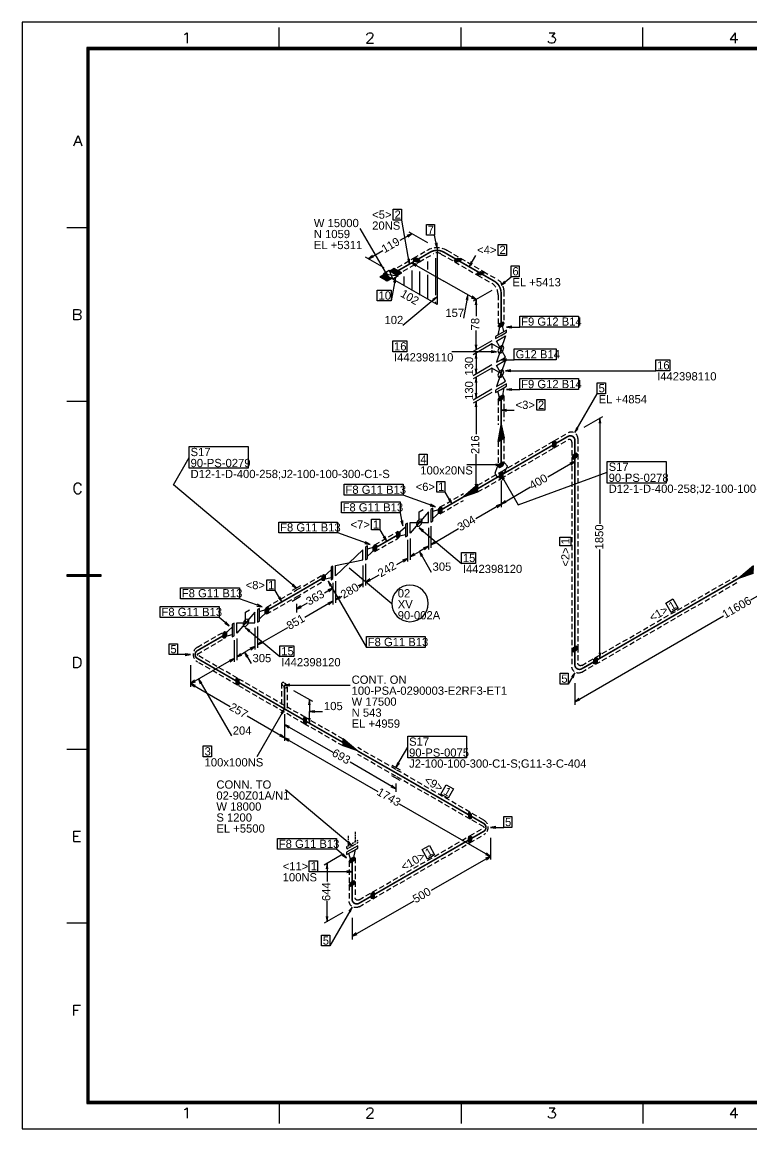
# Model space of a CAD drawing. Extents: x 0 to 594, y 0 to 420.
# Drawn here: x 0 to 276.8, y 0 to 420 of the extents above; entities that cross this region are included whole.
import ezdxf

# ---------------------------------------------------------------- set-up
doc = ezdxf.new("R2010")
doc.units = 0
doc.linetypes.add('GT100', pattern=[1, 0.666667, -0.333333])
doc.linetypes.add('GT110', pattern=[3, 2, -1])
doc.styles.add('HTX1', font='O8116901', dxfattribs={"width": 1.02})

msp = doc.modelspace()

# ---------------------------------------------------------------- linework, layer by layer
at = {"layer": 'GT_1', "flags": 128}
for points in [[(0, 0), (594, 0), (594, 420), (0, 420), (0, 0)], [(61.6, 415.3), (62, 415.5), (62.6, 416), (62.6, 412)], [(97.5, 410), (97.5, 418)], [(130.8, 415.1), (130.8, 415.3), (131, 415.6), (131.2, 415.8), (131.6, 416), (132.4, 416), (132.7, 415.8), (132.9, 415.6), (133.1, 415.3), (133.1, 414.9), (132.9, 414.5), (132.5, 413.9), (130.6, 412), (133.3, 412)], [(166.5, 410), (166.5, 418)], [(200, 416), (202.1, 416), (201, 414.5), (201.5, 414.5), (201.9, 414.3), (202.1, 414.1), (202.3, 413.5), (202.3, 413.2), (202.1, 412.6), (201.7, 412.2), (201.2, 412), (200.6, 412), (200, 412.2), (199.8, 412.4), (199.6, 412.8)], [(235.5, 410), (235.5, 418)], [(270.5, 416), (268.6, 413.4), (271.5, 413.4)], [(270.5, 416), (270.5, 412)], [(583.6, 409.6), (584.4, 410.4), (24.6, 410.4), (25.4, 409.6), (583.6, 409.6)], [(25.4, 409.6), (24.6, 410.4), (24.6, 9.6), (25.4, 10.4), (25.4, 409.6)], [(584.2, 410.2), (24.8, 410.2), (25, 410), (584, 410), (583.8, 409.8), (25.2, 409.8)], [(24.8, 410.2), (24.8, 9.8), (25, 10), (25, 410), (25.2, 409.8), (25.2, 10.2)], [(25, 10), (584, 10), (584, 85), (404, 85), (404, 410), (25, 410), (25, 10)], [(19.6, 373), (21.2, 377), (22.7, 373)], [(20.2, 374.4), (22.1, 374.4)], [(140.8, 349), (143.9, 349), (143.9, 344.9), (140.8, 344.9), (140.8, 349)], [(147, 328.2), (144, 344.9)], [(25, 342), (17, 342)], [(138.8, 323.5), (128.3, 341.7)], [(153.9, 336.2), (146.8, 340.3)], [(153.4, 343.2), (156.5, 343.2), (156.5, 339.1), (153.4, 339.1), (153.4, 343.2)], [(147.9, 339.7), (143.3, 337.1)], [(146.4, 338.4), (147.9, 339.7), (146, 339)], [(157.4, 334.2), (156.5, 339.1)], [(156.7, 336.1), (157.4, 334.2), (157.4, 336.2)], [(131.4, 330.2), (136.8, 333.3)], [(153.9, 332.2), (146.8, 328.1)], [(157.4, 334.2), (157.4, 312.8)], [(180.6, 335.6), (183.7, 335.6), (183.7, 331.5), (180.6, 331.5), (180.6, 335.6)], [(137.4, 326.7), (130.3, 330.8)], [(132.9, 331.5), (131.4, 330.2), (133.3, 330.9)], [(146.3, 330.1), (147, 328.2), (147, 330.2)], [(149.8, 328), (147.9, 328.7), (149.4, 327.4)], [(147.9, 328.7), (160, 321.7)], [(149.6, 329), (150.7, 329.1), (150.9, 329.7), (149.6, 330.4), (148.5, 330.3), (148.3, 329.7), (149.6, 329)], [(148.33, 329.8), (150.71, 329.8)], [(148.4, 330), (150.34, 330)], [(148.47, 330.2), (149.97, 330.2)], [(148.49, 329.6), (150.87, 329.6)], [(148.86, 329.4), (150.8, 329.4)], [(149.23, 329.2), (150.73, 329.2)], [(153.8, 329.1), (153.8, 326.1)], [(156.8, 330.4), (156.8, 316.4)], [(165.2, 330.4), (166.3, 330.3), (166.5, 329.7), (165.2, 329), (164.1, 329.1), (163.9, 329.7), (165.2, 330.4)], [(163.93, 329.6), (166.31, 329.6)], [(164, 329.4), (165.94, 329.4)], [(164.07, 329.2), (165.57, 329.2)], [(164.09, 329.8), (166.47, 329.8)], [(164.46, 330), (166.4, 330)], [(164.83, 330.2), (166.33, 330.2)], [(169.6, 327.2), (172.1, 331.5)], [(170.3, 329.1), (169.6, 327.2), (170.9, 328.7)], [(138.8, 323.5), (140.2, 322.7), (138.5, 321.7), (135.7, 323.3), (137.4, 324.3), (138.8, 323.5)], [(140.2, 322.7), (138.2, 321.8), (139.6, 323), (137.6, 322.2), (138.9, 323.4), (136.9, 322.6), (138.2, 323.8), (136.2, 323), (137.6, 324.2), (135.8, 323.2), (137.9, 324), (136.5, 322.8), (138.6, 323.6), (137.2, 322.4), (139.3, 323.2), (137.9, 322), (140, 322.8), (138.5, 321.7)], [(142.6, 323.7), (140.6, 322.5), (137.1, 324.5), (142.6, 323.7), (139.2, 325.7), (140.6, 322.5)], [(139.2, 325.7), (137.1, 324.5)], [(137.5, 325), (138.8, 323.5), (138.1, 325.4)], [(157.4, 312.8), (138.8, 323.5)], [(140.9, 324.7), (142.3, 323.9), (144, 324.9), (141.2, 326.5), (139.5, 325.5), (140.9, 324.7)], [(142.3, 323.9), (143.8, 325), (141.7, 324.2), (143.1, 325.4), (141, 324.6), (142.4, 325.8), (140.3, 325), (141.7, 326.2), (139.7, 325.4), (141.4, 326.4), (140, 325.2), (142.1, 326), (140.7, 324.8), (142.8, 325.6), (141.4, 324.4), (143.5, 325.2), (142.1, 324), (144, 324.9)], [(144.8, 323.5), (144.8, 320)], [(147.8, 325.7), (147.8, 318.2)], [(150.8, 325.4), (150.8, 316.4)], [(153.8, 324.1), (153.8, 314.9)], [(173.9, 325.4), (175, 325.3), (175.2, 324.7), (173.9, 324), (172.8, 324.1), (172.6, 324.7), (173.9, 325.4)], [(172.63, 324.6), (175.01, 324.6)], [(172.7, 324.4), (174.64, 324.4)], [(172.77, 324.2), (174.27, 324.2)], [(172.79, 324.8), (175.17, 324.8)], [(173.16, 325), (175.1, 325)], [(173.53, 325.2), (175.03, 325.2)], [(185.5, 327.5), (188.6, 327.5), (188.6, 323.4), (185.5, 323.4), (185.5, 327.5)], [(141.6, 323.1), (140, 314.2)], [(141.6, 321.1), (141.6, 323.1), (140.9, 321.2)], [(172.2, 314.7), (160, 321.7)], [(181.7, 320.2), (185.5, 323.4)], [(183, 321.7), (181.7, 320.2), (183.4, 321.2)], [(134.7, 318.3), (140, 318.3), (140, 314.2), (134.7, 314.2), (134.7, 318.3)], [(157.4, 315.8), (144.4, 304.9)], [(156.1, 314.3), (157.4, 315.8), (155.7, 314.8)], [(169.1, 316.5), (167.5, 307.6)], [(169.1, 314.5), (169.1, 316.5), (168.4, 314.6)], [(170.3, 315.4), (172.2, 314.7), (170.7, 316)], [(178.2, 318.2), (171.1, 314.1)], [(178.2, 318.2), (171.1, 314.1)], [(19.6, 307), (19.6, 311), (21.4, 311), (21.9, 310.8), (22.1, 310.6), (22.3, 310.3), (22.3, 309.9), (22.1, 309.5), (21.9, 309.3), (21.4, 309.1), (19.6, 309.1)], [(156.8, 313.9), (156.8, 313.1)], [(172.5, 312.7), (172.2, 314.7), (171.9, 312.7)], [(172.2, 314.7), (172.2, 308.4)], [(21.4, 309.1), (21.9, 308.9), (22.1, 308.7), (22.3, 308.4), (22.3, 307.8), (22.1, 307.4), (21.9, 307.2), (21.4, 307), (19.6, 307)], [(188.8, 308.4), (211.1, 308.4), (211.1, 304.3), (188.8, 304.3), (188.8, 308.4)], [(172.2, 295.6), (172.2, 303)], [(181.7, 301.1), (183.8, 302.3), (183.8, 303.1), (179.6, 300.7), (179.6, 299.9), (181.7, 301.1)], [(182.8, 302.6), (182.1, 305.4), (181.2, 304.9), (180.5, 301.2)], [(182.3, 306.3), (182.8, 305.8), (182.3, 304.8), (181.1, 304.1), (180.6, 304.6), (181.1, 305.6), (182.3, 306.3)], [(180.6, 304.6), (181.96, 304.6)], [(180.7, 304.8), (182.3, 304.8)], [(180.8, 305), (182.4, 305)], [(180.8, 304.4), (181.61, 304.4)], [(180.9, 305.2), (182.5, 305.2)], [(181, 305.4), (182.6, 305.4)], [(181.1, 305.6), (182.7, 305.6)], [(181.44, 305.8), (182.8, 305.8)], [(181.79, 306), (182.6, 306)], [(185.8, 304.6), (183.8, 304.3), (185.8, 304)], [(183.8, 304.3), (188.8, 304.3)], [(140.6, 299), (145.9, 299), (145.9, 294.9), (140.6, 294.9), (140.6, 299)], [(178.2, 299.1), (171.1, 295)], [(181.7, 291.9), (183.4, 292.9), (180, 298.9), (183.4, 300.9), (180, 290.9), (181.7, 291.9)], [(180, 294.9), (163, 294.9)], [(178.2, 297.9), (171.1, 293.8)], [(171.9, 297.6), (172.2, 295.6), (172.5, 297.6)], [(172.5, 292.4), (172.2, 294.4), (171.9, 292.4)], [(172.2, 294.4), (172.2, 287.2)], [(178, 294.6), (180, 294.9), (178, 295.2)], [(181.7, 295.9), (178.2, 297.9), (178.2, 296.2)], [(182.7, 296.5), (182.4, 297.1), (181.7, 297.1), (180.8, 296.2), (180.5, 295.2), (180.8, 294.4), (181.7, 294.5), (182.4, 295.3), (182.7, 296.5)], [(186.7, 296), (202.6, 296), (202.6, 291.9), (186.7, 291.9), (186.7, 296)], [(178.2, 289.9), (171.1, 285.8)], [(181.7, 282.7), (183.4, 283.7), (180, 289.7), (183.4, 291.7), (180, 281.7), (181.7, 282.7)], [(183.7, 292.2), (181.7, 291.9), (183.7, 291.6)], [(181.7, 291.9), (186.7, 291.9)], [(240.4, 291.8), (245.7, 291.8), (245.7, 287.7), (240.4, 287.7), (240.4, 291.8)], [(178.2, 288.7), (171.1, 284.6)], [(171.9, 288.4), (172.2, 286.4), (172.5, 288.4)], [(172.2, 286.4), (172.2, 287.2)], [(181.7, 286.7), (178.2, 288.7), (178.2, 287)], [(182.7, 287.3), (182.4, 287.9), (181.7, 287.9), (180.8, 287), (180.5, 286), (180.8, 285.2), (181.7, 285.3), (182.4, 286.1), (182.7, 287.3)], [(185.4, 288), (183.4, 287.7), (185.4, 287.4)], [(183.4, 287.7), (240.4, 287.7)], [(172.5, 283.2), (172.2, 285.2), (171.9, 283.2)], [(172.2, 285.2), (172.2, 278)], [(181.7, 280.6), (183.8, 281.8), (183.8, 282.7), (179.6, 280.3), (179.6, 279.4), (181.7, 280.6)], [(188.8, 284.7), (211.1, 284.7), (211.1, 280.6), (188.8, 280.6), (188.8, 284.7)], [(218.2, 283.1), (221.3, 283.1), (221.3, 279), (218.2, 279), (218.2, 283.1)], [(178.2, 280.7), (171.1, 276.6)], [(178.2, 279.5), (171.1, 275.4)], [(171.9, 279.2), (172.2, 277.2), (172.5, 279.2)], [(172.2, 277.2), (172.2, 278)], [(182.8, 281.3), (182.1, 277.6), (181.2, 277.1), (180.5, 279.9)], [(182.3, 278.5), (182.8, 278), (182.3, 277), (181.1, 276.3), (180.6, 276.8), (181.1, 277.8), (182.3, 278.5)], [(180.8, 277.2), (182.4, 277.2)], [(180.9, 277.4), (182.5, 277.4)], [(181, 277.6), (182.6, 277.6)], [(181.1, 277.8), (182.7, 277.8)], [(181.44, 278), (182.8, 278)], [(181.79, 278.2), (182.6, 278.2)], [(185.8, 280.9), (183.8, 280.6), (185.8, 280.3)], [(183.8, 280.6), (188.8, 280.6)], [(209.7, 264.3), (218.2, 279)], [(25, 276), (17, 276)], [(172.5, 274), (172.2, 276), (171.9, 274)], [(172.2, 276), (172.2, 263.6)], [(180.6, 276.8), (181.96, 276.8)], [(180.7, 277), (182.3, 277)], [(180.8, 276.6), (181.61, 276.6)], [(183.7, 273), (181.7, 272.7), (183.7, 272.4)], [(195.2, 276.8), (198.3, 276.8), (198.3, 272.7), (195.2, 272.7), (195.2, 276.8)], [(181.7, 272.7), (186.7, 272.7)], [(213.2, 266.3), (220.3, 270.4)], [(219.5, 267.8), (219.2, 269.8), (218.9, 267.8)], [(219.2, 269.8), (219.2, 229.6)], [(181.7, 261.5), (183, 262.3), (181.7, 267.9), (180.5, 260.8), (182.9, 262.2), (181.7, 267.3), (180.6, 260.9), (182.7, 262.1), (181.7, 266.6), (180.8, 261), (182.5, 262), (181.7, 266), (181, 261.1), (182.4, 261.9), (181.7, 265.4), (181.1, 261.2), (182.2, 261.8), (181.7, 264.8), (181.3, 261.3), (182, 261.7), (181.7, 264.2), (181.5, 261.4), (181.9, 261.6), (181.7, 263.6), (181.6, 261.5), (181.7, 261.5), (181.7, 267.9)], [(210.4, 266.2), (209.7, 264.3), (211, 265.8)], [(201.3, 260.2), (201.9, 261), (202.5, 260.9), (202.5, 259.4), (201.9, 258.6), (201.3, 258.7), (201.3, 260.2)], [(201.6, 260.6), (202.5, 260.6)], [(201.75, 260.8), (202.5, 260.8)], [(63.4, 258.9), (85.7, 258.9), (85.7, 250.7), (63.4, 250.7), (63.4, 258.9)], [(201.3, 260.2), (202.5, 260.2)], [(201.3, 260), (202.5, 260)], [(201.3, 259.8), (202.5, 259.8)], [(201.3, 259.6), (202.5, 259.6)], [(201.3, 259.4), (202.5, 259.4)], [(201.3, 259.2), (202.35, 259.2)], [(201.3, 259), (202.2, 259)], [(201.3, 258.8), (202.05, 258.8)], [(201.45, 260.4), (202.5, 260.4)], [(209.1, 255.7), (208.6, 254.7), (209.1, 254.2), (210.3, 254.9), (210.8, 255.9), (210.3, 256.4), (209.1, 255.7)], [(209.7, 260.3), (209.7, 252.1)], [(104.1, 205.2), (57.4, 244.4), (63.4, 254.8)], [(150.6, 256.1), (153.7, 256.1), (153.7, 252), (150.6, 252), (150.6, 256.1)], [(181.7, 252), (168.7, 252)], [(172.2, 242.6), (172.2, 256.1)], [(181.7, 248.1), (183, 248.9), (184.1, 251.5), (183, 252.8), (180.2, 251.2), (179.3, 248.7), (180.2, 247.3), (181.7, 248.1)], [(179.7, 251.7), (181.7, 252), (179.7, 252.3)], [(182.3, 253.1), (182.8, 252.6), (182.3, 251.6), (181.1, 250.9), (180.6, 251.4), (181.1, 252.4), (182.3, 253.1)], [(180.9, 252), (182.5, 252)], [(181, 252.2), (182.6, 252.2)], [(181.1, 252.4), (182.7, 252.4)], [(181.44, 252.6), (182.8, 252.6)], [(181.79, 252.8), (182.6, 252.8)], [(209.7, 253.3), (199.4, 247.3)], [(208.2, 252), (209.7, 253.3), (207.8, 252.6)], [(208.65, 254.8), (210.13, 254.8)], [(208.7, 254.6), (209.79, 254.6)], [(208.75, 255), (210.35, 255)], [(208.85, 255.2), (210.45, 255.2)], [(208.9, 254.4), (209.44, 254.4)], [(208.95, 255.4), (210.55, 255.4)], [(209.05, 255.6), (210.65, 255.6)], [(209.27, 255.8), (210.75, 255.8)], [(209.61, 256), (210.7, 256)], [(209.96, 256.2), (210.5, 256.2)], [(222, 253.3), (244.3, 253.3), (244.3, 245.1), (222, 245.1), (222, 253.3)], [(180.6, 251.4), (181.96, 251.4)], [(180.7, 251.6), (182.3, 251.6)], [(180.8, 251.8), (182.4, 251.8)], [(180.8, 251.2), (181.61, 251.2)], [(181.1, 248.5), (181.7, 249.3), (182.3, 249.2), (182.3, 247.7), (181.7, 246.9), (181.1, 247), (181.1, 248.5)], [(181.1, 248.4), (182.3, 248.4)], [(181.1, 248.2), (182.3, 248.2)], [(181.1, 248), (182.3, 248)], [(181.1, 247.8), (182.3, 247.8)], [(181.18, 248.6), (182.3, 248.6)], [(181.32, 248.8), (182.3, 248.8)], [(181.47, 249), (182.3, 249)], [(181.62, 249.2), (182.3, 249.2)], [(181.7, 248.1), (188.2, 236.8), (222, 249.2)], [(183, 246.6), (181.7, 248.1), (182.4, 246.2)], [(22.5, 244.1), (22.3, 244.5), (21.9, 244.8), (21.5, 245), (20.8, 245), (20.4, 244.8), (20, 244.5), (19.8, 244.1), (19.6, 243.5), (19.6, 242.5), (19.8, 242), (20, 241.6), (20.4, 241.2), (20.8, 241), (21.5, 241), (21.9, 241.2), (22.3, 241.6), (22.5, 242)], [(122.2, 244.6), (144.5, 244.6), (144.5, 240.5), (122.2, 240.5), (122.2, 244.6)], [(157.3, 245.7), (160.4, 245.7), (160.4, 241.6), (157.3, 241.6), (157.3, 245.7)], [(172.9, 243), (172.9, 244.5), (167.4, 239.8), (172.9, 241.7), (172.9, 244.3), (167.9, 240.1), (172.9, 241.8), (172.9, 244.2), (168.5, 240.4), (172.9, 241.9), (172.9, 244), (169, 240.8), (172.9, 242.1), (172.9, 243.8), (169.5, 241), (172.9, 242.3), (172.9, 243.6), (170.1, 241.4), (172.9, 242.5), (172.9, 243.4), (170.5, 241.6), (172.9, 242.7), (172.9, 243.2), (171.1, 242), (172.9, 242.9), (172.9, 243), (167.4, 239.8)], [(178.2, 246.1), (171.1, 242)], [(171.9, 244.6), (172.2, 242.6), (172.5, 244.6)], [(181.1, 247.6), (182.22, 247.6)], [(181.1, 247.4), (182.07, 247.4)], [(181.1, 247.2), (181.93, 247.2)], [(181.1, 247), (181.78, 247)], [(181.7, 246.1), (181.7, 235.9)], [(181.7, 244.1), (181.7, 235.9)], [(156.8, 236.1), (144.6, 240.5)], [(163, 237.3), (160.5, 241.6)], [(181.7, 237.1), (192.9, 243.6)], [(121.1, 237.9), (143.4, 237.9), (143.4, 233.8), (121.1, 233.8), (121.1, 237.9)], [(154.8, 236.4), (156.8, 236.1), (155.1, 237.1)], [(155.8, 233.1), (155.8, 235.5), (155.1, 235.1), (155.1, 230.3), (155.8, 230.7), (155.8, 233.1)], [(158, 235.1), (158.6, 235.9), (159.2, 235.8), (159.2, 234.3), (158.6, 233.5), (158, 233.6), (158, 235.1)], [(158.22, 235.4), (159.2, 235.4)], [(158.38, 235.6), (159.2, 235.6)], [(158.53, 235.8), (159.2, 235.8)], [(161.7, 238.8), (163, 237.3), (162.3, 239.2)], [(181.7, 237.1), (172.1, 231.5)], [(180.2, 235.8), (181.7, 237.1), (179.8, 236.4)], [(183.2, 238.4), (181.7, 237.1), (183.6, 237.8)], [(132.6, 231.4), (135.7, 231.4), (135.7, 227.3), (132.6, 227.3), (132.6, 231.4)], [(144.4, 228.9), (143.5, 233.8)], [(154.1, 232.1), (154.1, 234.1), (147.2, 226.1), (147.2, 230.1), (154.1, 230.1), (154.1, 232.1)], [(150.6, 231.3), (149.9, 230.5), (149.6, 229.5), (149.9, 228.7), (150.6, 228.7), (151.5, 229.6), (151.8, 230.8), (151.5, 231.4), (150.6, 231.3)], [(150.6, 230.1), (150.6, 234.1), (152.1, 235)], [(155.8, 234.4), (158.6, 235.2), (158.6, 234.2), (155.8, 231.6)], [(158, 235), (159.2, 235)], [(158, 234.8), (159.2, 234.8)], [(158, 234.6), (159.2, 234.6)], [(158, 234.4), (159.2, 234.4)], [(158, 234.2), (159.12, 234.2)], [(158, 234), (158.97, 234)], [(158, 233.8), (158.82, 233.8)], [(158, 233.6), (158.68, 233.6)], [(158.07, 235.2), (159.2, 235.2)], [(331.8, 232.6), (276.3, 200.6)], [(97.4, 230.3), (119.7, 230.3), (119.7, 226.2), (97.4, 226.2), (97.4, 230.3)], [(138.3, 223), (135.8, 227.3)], [(145.5, 228.4), (142.7, 225.9), (142.7, 224.9), (145.5, 225.6)], [(143.7, 230.8), (144.4, 228.9), (144.4, 230.9)], [(146.2, 227.5), (146.2, 229.9), (145.5, 229.5), (145.5, 224.7), (146.2, 225.1), (146.2, 227.5)], [(152.3, 227.1), (150.6, 228.1), (151.9, 226.6)], [(150.6, 228.1), (166.7, 214.6)], [(154.1, 228.1), (154.1, 219.9)], [(155.1, 228.7), (155.1, 220.5)], [(155.1, 221.7), (165.6, 227.8)], [(132, 221.8), (119.8, 226.2)], [(130, 222.1), (132, 221.8), (130.3, 222.8)], [(137, 224.5), (138.3, 223), (137.6, 224.9)], [(142.1, 225.9), (142.7, 226.7), (143.3, 226.6), (143.3, 225.1), (142.7, 224.3), (142.1, 224.4), (142.1, 225.9)], [(142.1, 225.8), (143.3, 225.8)], [(142.1, 225.6), (143.3, 225.6)], [(142.1, 225.4), (143.3, 225.4)], [(142.1, 225.2), (143.3, 225.2)], [(142.1, 225), (143.22, 225)], [(142.1, 224.8), (143.07, 224.8)], [(142.1, 224.6), (142.93, 224.6)], [(142.1, 224.4), (142.78, 224.4)], [(142.18, 226), (143.3, 226)], [(142.32, 226.2), (143.3, 226.2)], [(142.47, 226.4), (143.3, 226.4)], [(142.62, 226.6), (143.3, 226.6)], [(146.2, 223.5), (146.2, 215.3)], [(147.2, 224.1), (147.2, 215.9)], [(156.6, 223), (155.1, 221.7), (157, 222.4)], [(204, 221.3), (204, 224.5), (208.1, 224.5), (208.1, 221.3), (204, 221.3)], [(129.3, 217.8), (129.3, 219.8), (118.9, 209.9), (118.9, 213.8), (129.3, 215.9), (129.3, 217.8)], [(131, 218.8), (131, 221.2), (130.3, 220.8), (130.3, 216), (131, 216.4), (131, 218.8)], [(131, 220.1), (133.8, 220.9), (133.8, 219.9), (131, 217.3)], [(133.2, 220.8), (133.8, 221.6), (134.4, 221.5), (134.4, 220), (133.8, 219.2), (133.2, 219.3), (133.2, 220.8)], [(133.2, 220.8), (134.4, 220.8)], [(133.2, 220.6), (134.4, 220.6)], [(133.2, 220.4), (134.4, 220.4)], [(133.2, 220.2), (134.4, 220.2)], [(133.2, 220), (134.4, 220)], [(133.2, 219.8), (134.25, 219.8)], [(133.2, 219.6), (134.1, 219.6)], [(133.2, 219.4), (133.95, 219.4)], [(133.35, 221), (134.4, 221)], [(133.5, 221.2), (134.4, 221.2)], [(133.65, 221.4), (134.4, 221.4)], [(147.2, 217.1), (150.7, 219.1)], [(148.7, 218.4), (147.2, 217.1), (149.1, 217.8)], [(154.1, 221.1), (150.7, 219.1)], [(152, 217.6), (150.7, 219.1), (151.4, 217.2)], [(150.7, 219.1), (155.2, 211.3)], [(152.6, 219.8), (154.1, 221.1), (152.2, 220.4)], [(166.7, 218.7), (172, 218.7), (172, 214.6), (166.7, 214.6), (166.7, 218.7)], [(219.2, 178.6), (219.2, 219.9)], [(130.3, 214.4), (130.3, 206.2)], [(146.2, 216.5), (142, 214.1)], [(144.7, 215.2), (146.2, 216.5), (144.3, 215.8)], [(30, 209.8), (30, 210.2), (17, 210.2), (17, 209.8), (30, 209.8)], [(30, 210), (17, 210)], [(25, 210), (17, 210)], [(113.8, 209.6), (114.4, 210.4), (115, 210.3), (115, 208.8), (114.4, 208), (113.8, 208.1), (113.8, 209.6)], [(114.1, 210), (115, 210)], [(114.25, 210.2), (115, 210.2)], [(117.2, 212.1), (114.4, 209.6), (114.4, 208.6), (117.2, 209.3)], [(117.9, 211.2), (117.9, 213.6), (117.2, 213.2), (117.2, 208.4), (117.9, 208.8), (117.9, 211.2)], [(124.1, 212.9), (140.2, 199.4)], [(129.3, 213.8), (129.3, 205.6)], [(130.3, 207.4), (135.5, 210.3)], [(277.4, 213.7), (271.9, 209), (277.4, 210.9)], [(277.4, 212.2), (271.9, 209)], [(277.4, 213.5), (272.4, 209.3), (277.4, 211)], [(277.4, 213.4), (273, 209.6), (277.4, 211.1)], [(277.4, 213.2), (273.5, 210), (277.4, 211.3)], [(277.4, 213), (274, 210.2), (277.4, 211.5)], [(277.4, 212.8), (274.6, 210.6), (277.4, 211.7)], [(277.4, 212.6), (275, 210.8), (277.4, 211.9)], [(277.4, 212.4), (275.6, 211.2), (277.4, 212.1)], [(92.8, 208.4), (95.9, 208.4), (95.9, 204.3), (92.8, 204.3), (92.8, 208.4)], [(102.4, 206.2), (104.1, 205.2), (102.8, 206.7)], [(105.6, 206.1), (102.5, 204.3)], [(113.8, 209.6), (115, 209.6)], [(113.8, 209.4), (115, 209.4)], [(113.8, 209.2), (115, 209.2)], [(113.8, 209), (115, 209)], [(113.8, 208.8), (115, 208.8)], [(113.8, 208.6), (114.85, 208.6)], [(113.8, 208.4), (114.7, 208.4)], [(113.8, 208.2), (114.55, 208.2)], [(113.95, 209.8), (115, 209.8)], [(117.4, 206.3), (116.1, 207.8), (116.8, 205.9)], [(116.1, 207.8), (130.6, 182.7)], [(117.9, 207.2), (117.9, 204)], [(117.9, 207.2), (117.9, 199)], [(118.9, 207.8), (118.9, 199.6)], [(127.8, 205.5), (129.3, 206.8), (127.4, 206.1)], [(129.3, 206.8), (127.8, 205.9)], [(131.9, 208.7), (130.3, 207.4), (132.2, 208.1)], [(60.1, 205.3), (82.4, 205.3), (82.4, 201.2), (60.1, 201.2), (60.1, 205.3)], [(98.5, 200), (96, 204.3)], [(97.2, 201.5), (98.5, 200), (97.8, 201.9)], [(102.5, 200.3), (105.6, 202.1)], [(117.9, 205.2), (114.7, 203.3)], [(116.4, 203.9), (117.9, 205.2), (116, 204.5)], [(118.9, 200.8), (121.3, 202.2)], [(120.4, 202.1), (118.9, 200.8), (120.8, 201.5)], [(52.4, 198.2), (74.7, 198.2), (74.7, 194.1), (52.4, 194.1), (52.4, 198.2)], [(91, 198.1), (82.5, 201.2)], [(89, 198.4), (91, 198.1), (89.3, 199.1)], [(90, 195.1), (90, 197.5), (89.3, 197.1), (89.3, 192.3), (90, 192.7), (90, 195.1)], [(92.2, 197.1), (92.8, 197.9), (93.4, 197.8), (93.4, 196.3), (92.8, 195.5), (92.2, 195.6), (92.2, 197.1)], [(92.42, 197.4), (93.4, 197.4)], [(92.58, 197.6), (93.4, 197.6)], [(92.72, 197.8), (93.4, 197.8)], [(104.1, 197.2), (108.2, 199.6)], [(104.1, 199.2), (104.1, 196)], [(105.6, 198.5), (104.1, 197.2), (106, 197.9)], [(117.9, 200.2), (107.3, 194.1)], [(116.4, 198.9), (117.9, 200.2), (116, 199.5)], [(244.2, 199.5), (246.9, 201.1), (248.9, 197.6), (246.2, 196), (244.2, 199.5)], [(78.6, 190.9), (74.8, 194.1)], [(88.3, 194.1), (88.3, 196.1), (81.4, 188.1), (81.4, 192.1), (88.3, 192.1), (88.3, 194.1)], [(84.8, 193.3), (84.1, 192.5), (83.8, 191.5), (84.1, 190.7), (84.8, 190.7), (85.7, 191.6), (86, 192.8), (85.7, 193.4), (84.8, 193.3)], [(84.8, 192.1), (84.8, 196.1), (86.3, 197)], [(90, 196.4), (92.8, 197.2), (92.8, 196.2), (90, 193.6)], [(92.2, 197), (93.4, 197)], [(92.2, 196.8), (93.4, 196.8)], [(92.2, 196.6), (93.4, 196.6)], [(92.2, 196.4), (93.4, 196.4)], [(92.2, 196.2), (93.33, 196.2)], [(92.2, 196), (93.17, 196)], [(92.2, 195.8), (93.03, 195.8)], [(92.2, 195.6), (92.88, 195.6)], [(92.28, 197.2), (93.4, 197.2)], [(209.7, 162.1), (266.1, 194.7)], [(76.9, 191.9), (78.6, 190.9), (77.3, 192.4)], [(79.7, 190.4), (76.9, 187.9), (76.9, 186.9), (79.7, 187.6)], [(80.4, 189.5), (80.4, 191.9), (79.7, 191.5), (79.7, 186.7), (80.4, 187.1), (80.4, 189.5)], [(86.5, 189.1), (84.8, 190.1), (86.1, 188.6)], [(84.8, 190.1), (97.8, 179.2)], [(88.3, 190.1), (88.3, 181.9)], [(89.3, 190.7), (89.3, 182.5)], [(89.3, 183.7), (100.8, 190.3)], [(76.3, 187.9), (76.9, 188.7), (77.5, 188.6), (77.5, 187.1), (76.9, 186.3), (76.3, 186.4), (76.3, 187.9)], [(76.3, 187.8), (77.5, 187.8)], [(76.3, 187.6), (77.5, 187.6)], [(76.3, 187.4), (77.5, 187.4)], [(76.3, 187.2), (77.5, 187.2)], [(76.3, 187), (77.42, 187)], [(76.3, 186.8), (77.28, 186.8)], [(76.3, 186.6), (77.12, 186.6)], [(76.3, 186.4), (76.97, 186.4)], [(76.38, 188), (77.5, 188)], [(76.53, 188.2), (77.5, 188.2)], [(76.67, 188.4), (77.5, 188.4)], [(76.83, 188.6), (77.5, 188.6)], [(80.4, 185.5), (80.4, 177.3)], [(81.4, 186.1), (81.4, 177.9)], [(90.8, 185), (89.3, 183.7), (91.2, 184.4)], [(130.6, 186.8), (152.9, 186.8), (152.9, 182.7), (130.6, 182.7), (130.6, 186.8)], [(55.8, 184.1), (58.9, 184.1), (58.9, 180), (55.8, 180), (55.8, 184.1)], [(81.4, 179.1), (84.9, 181.1)], [(85.7, 179.4), (84.4, 180.9), (85.1, 179)], [(84.4, 180.9), (86.9, 176.6)], [(88.3, 183.1), (84.9, 181.1)], [(86.8, 181.8), (88.3, 183.1), (86.4, 182.4)], [(97.8, 183.3), (103.1, 183.3), (103.1, 179.2), (97.8, 179.2), (97.8, 183.3)], [(209.1, 182.5), (208.6, 181.5), (209.1, 181), (210.3, 181.7), (210.8, 182.7), (210.3, 183.2), (209.1, 182.5)], [(208.65, 181.6), (210.13, 181.6)], [(208.7, 181.4), (209.79, 181.4)], [(208.75, 181.8), (210.35, 181.8)], [(208.85, 182), (210.45, 182)], [(208.9, 181.2), (209.44, 181.2)], [(208.95, 182.2), (210.55, 182.2)], [(209.05, 182.4), (210.65, 182.4)], [(209.27, 182.6), (210.75, 182.6)], [(209.61, 182.8), (210.7, 182.8)], [(209.96, 183), (210.5, 183)], [(218.9, 180.6), (219.2, 178.6), (219.5, 180.6)], [(19.6, 175), (19.6, 179), (21, 179), (21.5, 178.8), (21.9, 178.5), (22.1, 178.1), (22.3, 177.5), (22.3, 176.5), (22.1, 176), (21.9, 175.6), (21.5, 175.2), (21, 175), (19.6, 175)], [(63.9, 180), (58.9, 180)], [(61.9, 179.7), (63.9, 180), (61.9, 180.3)], [(80.4, 178.5), (72.2, 173.8)], [(78.9, 177.2), (80.4, 178.5), (78.5, 177.8)], [(82.9, 180.4), (81.4, 179.1), (83.3, 179.8)], [(213.2, 175.1), (220.3, 179.2)], [(216.9, 178), (217.5, 178.8), (218.1, 178.7), (218.1, 177.2), (217.5, 176.4), (216.9, 176.5), (216.9, 178)], [(216.9, 178), (218.1, 178)], [(216.9, 177.8), (218.1, 177.8)], [(216.9, 177.6), (218.1, 177.6)], [(216.9, 177.4), (218.1, 177.4)], [(216.9, 177.2), (218.1, 177.2)], [(216.9, 177), (217.95, 177)], [(216.9, 176.8), (217.8, 176.8)], [(216.9, 176.6), (217.65, 176.6)], [(217.05, 178.2), (218.1, 178.2)], [(217.2, 178.4), (218.1, 178.4)], [(217.35, 178.6), (218.1, 178.6)], [(63.9, 176), (63.9, 167.8)], [(63.9, 176), (63.9, 167.8)], [(63.9, 169), (72.2, 173.8)], [(204.1, 172.9), (207.2, 172.9), (207.2, 168.8), (204.1, 168.8), (204.1, 172.9)], [(209.7, 173.1), (207.2, 168.8)], [(209, 171.2), (209.7, 173.1), (208.4, 171.6)], [(65.4, 170.3), (63.9, 169), (65.8, 169.7)], [(65.8, 168.3), (63.9, 169), (65.4, 167.7)], [(63.9, 169), (78.9, 160.3)], [(68.2, 169.3), (66.9, 170.8), (67.6, 168.9)], [(66.9, 170.8), (79.4, 149.1)], [(82.3, 170.1), (81.7, 170.9), (81.1, 170.8), (81.1, 169.3), (81.7, 168.5), (82.3, 168.6), (82.3, 170.1)], [(81.1, 170.8), (81.78, 170.8)], [(81.1, 170.6), (81.92, 170.6)], [(81.1, 170.4), (82.08, 170.4)], [(81.1, 170.2), (82.22, 170.2)], [(81.1, 170), (82.3, 170)], [(81.1, 169.8), (82.3, 169.8)], [(81.1, 169.6), (82.3, 169.6)], [(81.1, 169.4), (82.3, 169.4)], [(81.17, 169.2), (82.3, 169.2)], [(81.33, 169), (82.3, 169)], [(81.47, 168.8), (82.3, 168.8)], [(81.62, 168.6), (82.3, 168.6)], [(101.5, 168.7), (99.5, 168.4), (101.5, 168.1)], [(99.5, 168.4), (124.5, 168.4)], [(209.7, 169.1), (209.7, 160.9)], [(103, 166.4), (110.1, 162.3)], [(109.3, 160.9), (109, 162.9), (108.7, 160.9)], [(109, 162.9), (109, 158.4)], [(211.2, 163.4), (209.7, 162.1), (211.6, 162.8)], [(99.5, 148.4), (85.4, 156.6)], [(99.5, 159.4), (89, 141.2)], [(98.8, 157.5), (99.5, 159.4), (98.2, 157.9)], [(99.5, 157.4), (99.5, 147.2)], [(99.5, 157.4), (99.5, 152.2)], [(99.5, 157.4), (99.5, 147.2)], [(101.2, 158.4), (110.1, 153.3)], [(107.9, 155.3), (107.3, 156.1), (106.7, 156), (106.7, 154.5), (107.3, 153.7), (107.9, 153.8), (107.9, 155.3)], [(106.7, 156), (107.38, 156)], [(106.7, 155.8), (107.53, 155.8)], [(106.7, 155.6), (107.67, 155.6)], [(106.7, 155.4), (107.83, 155.4)], [(108.7, 155.9), (109, 153.9), (109.3, 155.9)], [(111, 158.7), (109, 158.4), (111, 158.1)], [(109, 153.9), (109, 158.4)], [(109, 158.4), (114, 158.4)], [(101.4, 152.7), (99.5, 153.4), (101, 152.1)], [(99.5, 153.4), (117.9, 142.9)], [(106.7, 155.2), (107.9, 155.2)], [(106.7, 155), (107.9, 155)], [(106.7, 154.8), (107.9, 154.8)], [(106.7, 154.6), (107.9, 154.6)], [(106.78, 154.4), (107.9, 154.4)], [(106.92, 154.2), (107.9, 154.2)], [(107.08, 154), (107.9, 154)], [(107.22, 153.8), (107.9, 153.8)], [(97.6, 149.1), (99.5, 148.4), (98, 149.7)], [(101.4, 147.7), (99.5, 148.4), (101, 147.1)], [(99.5, 148.4), (134.9, 128)], [(121.8, 146.6), (121.8, 148.1), (127.3, 143.4), (121.8, 145.3), (121.8, 147.9), (126.8, 143.7), (121.8, 145.4), (121.8, 147.8), (126.2, 144), (121.8, 145.5), (121.8, 147.6), (125.7, 144.4), (121.8, 145.7), (121.8, 147.4), (125.2, 144.6), (121.8, 145.9), (121.8, 147.2), (124.6, 145), (121.8, 146.1), (121.8, 147), (124.2, 145.2), (121.8, 146.3), (121.8, 146.8), (123.6, 145.6), (121.8, 146.5), (121.8, 146.6), (127.3, 143.4)], [(146.3, 149), (168.6, 149), (168.6, 140.8), (146.3, 140.8), (146.3, 149)], [(25, 144), (17, 144)], [(68.7, 145.3), (71.8, 145.3), (71.8, 141.2), (68.7, 141.2), (68.7, 145.3)], [(141.8, 137.1), (146.3, 144.9)], [(141.8, 129.1), (124.4, 139.1)], [(142.5, 139), (141.8, 137.1), (143.1, 138.6)], [(140.3, 138), (143.4, 136.2)], [(139.9, 129.8), (141.8, 129.1), (140.3, 130.4)], [(143.4, 132.2), (140.3, 134)], [(141.8, 131.1), (141.8, 127.9)], [(160.9, 130.6), (163.6, 129), (161.6, 125.5), (158.9, 127), (160.9, 130.6)], [(125.2, 107.4), (99.9, 128.6)], [(177.7, 103.4), (143.2, 123.2)], [(170.5, 119.3), (169.9, 120.1), (169.3, 120), (169.3, 118.5), (169.9, 117.7), (170.5, 117.8), (170.5, 119.3)], [(169.3, 120), (169.97, 120)], [(169.3, 119.8), (170.12, 119.8)], [(169.3, 119.6), (170.28, 119.6)], [(169.3, 119.4), (170.43, 119.4)], [(169.3, 119.2), (170.5, 119.2)], [(169.3, 119), (170.5, 119)], [(169.3, 118.8), (170.5, 118.8)], [(169.3, 118.6), (170.5, 118.6)], [(169.38, 118.4), (170.5, 118.4)], [(169.53, 118.2), (170.5, 118.2)], [(169.68, 118), (170.5, 118)], [(169.82, 117.8), (170.5, 117.8)], [(182.7, 118.5), (185.8, 118.5), (185.8, 114.4), (182.7, 114.4), (182.7, 118.5)], [(179.7, 114.7), (177.7, 114.4), (179.7, 114.1)], [(177.7, 114.4), (182.7, 114.4)], [(19.6, 109), (19.6, 113), (22.1, 113)], [(19.6, 111.1), (21.2, 111.1)], [(96.9, 110.2), (119.2, 110.2), (119.2, 106.1), (96.9, 106.1), (96.9, 110.2)], [(169.3, 110.3), (169.9, 111.1), (170.5, 111), (170.5, 109.5), (169.9, 108.7), (169.3, 108.8), (169.3, 110.3)], [(169.3, 110.2), (170.5, 110.2)], [(169.3, 110), (170.5, 110)], [(169.3, 109.8), (170.5, 109.8)], [(169.3, 109.6), (170.5, 109.6)], [(169.3, 109.4), (170.43, 109.4)], [(169.3, 109.2), (170.28, 109.2)], [(169.38, 110.4), (170.5, 110.4)], [(169.53, 110.6), (170.5, 110.6)], [(169.68, 110.8), (170.5, 110.8)], [(169.82, 111), (170.5, 111)], [(177.7, 110.4), (177.7, 102.2)], [(177.7, 110.4), (177.7, 102.2)], [(19.6, 109), (22.1, 109)], [(123.1, 102.9), (119.3, 106.1)], [(125.2, 105.3), (127.3, 106.5), (127.3, 107.4), (123.1, 105), (123.1, 104.1), (125.2, 105.3)], [(123.5, 108.4), (125.2, 107.4), (123.9, 108.9)], [(126.3, 106), (125.6, 102.3), (124.7, 101.8), (124, 104.6)], [(151.8, 106), (154.5, 107.5), (156.5, 104), (153.8, 102.4), (151.8, 106)], [(169.3, 109), (170.12, 109)], [(169.3, 108.8), (169.97, 108.8)], [(108.9, 101.7), (112, 101.7), (112, 97.6), (108.9, 97.6), (108.9, 101.7)], [(121.7, 104.2), (114.6, 100.1)], [(121.4, 103.9), (123.1, 102.9), (121.8, 104.4)], [(125.8, 103.2), (126.3, 102.7), (125.8, 101.7), (124.6, 101), (124.1, 101.5), (124.6, 102.5), (125.8, 103.2)], [(124.15, 101.6), (125.63, 101.6)], [(124.2, 101.4), (125.29, 101.4)], [(124.25, 101.8), (125.85, 101.8)], [(124.35, 102), (125.95, 102)], [(124.4, 101.2), (124.94, 101.2)], [(124.45, 102.2), (126.05, 102.2)], [(124.55, 102.4), (126.15, 102.4)], [(124.77, 102.6), (126.25, 102.6)], [(125.11, 102.8), (126.2, 102.8)], [(125.46, 103), (126, 103)], [(177.7, 103.4), (155.2, 90.4)], [(175.8, 104.1), (177.7, 103.4), (176.2, 104.7)], [(176.2, 102.1), (177.7, 103.4), (175.8, 102.7)], [(125.2, 97.6), (112.2, 97.6)], [(116, 98.7), (115.7, 100.7), (115.4, 98.7)], [(115.7, 100.7), (115.7, 93.9)], [(123.2, 97.3), (125.2, 97.6), (123.2, 97.9)], [(125.8, 94.2), (126.3, 93.7), (125.8, 92.7), (124.6, 92), (124.1, 92.5), (124.6, 93.5), (125.8, 94.2)], [(124.15, 92.6), (125.63, 92.6)], [(124.2, 92.4), (125.29, 92.4)], [(124.25, 92.8), (125.85, 92.8)], [(124.35, 93), (125.95, 93)], [(124.45, 93.2), (126.05, 93.2)], [(124.55, 93.4), (126.15, 93.4)], [(124.77, 93.6), (126.25, 93.6)], [(125.11, 93.8), (126.2, 93.8)], [(125.46, 94), (126, 94)], [(124.4, 92.2), (124.94, 92.2)], [(132.4, 89), (133, 89.8), (133.6, 89.7), (133.6, 88.2), (133, 87.4), (132.4, 87.5), (132.4, 89)], [(132.4, 89), (133.6, 89)], [(132.4, 88.8), (133.6, 88.8)], [(132.4, 88.6), (133.6, 88.6)], [(132.4, 88.4), (133.6, 88.4)], [(132.4, 88.2), (133.6, 88.2)], [(132.55, 89.2), (133.6, 89.2)], [(132.7, 89.4), (133.6, 89.4)], [(132.85, 89.6), (133.6, 89.6)], [(115.7, 78.6), (115.7, 86.4)], [(125.2, 84.1), (116.7, 69.4)], [(124.5, 82.2), (125.2, 84.1), (123.9, 82.6)], [(125.2, 73.1), (148.7, 86.6)], [(132.4, 88), (133.45, 88)], [(132.4, 87.8), (133.3, 87.8)], [(132.4, 87.6), (133.15, 87.6)], [(121.7, 82.1), (114.6, 78)], [(115.4, 80.6), (115.7, 78.6), (116, 80.6)], [(125.2, 80.1), (125.2, 71.9)], [(25, 78), (17, 78)], [(113.6, 73.5), (116.7, 73.5), (116.7, 69.4), (113.6, 69.4), (113.6, 73.5)], [(126.7, 74.4), (125.2, 73.1), (127.1, 73.8)], [(19.6, 43), (19.6, 47), (22.1, 47)], [(19.6, 45.1), (21.2, 45.1)], [(25.4, 10.4), (24.6, 9.6), (584.4, 9.6), (583.6, 10.4), (25.4, 10.4)], [(24.8, 9.8), (584.2, 9.8), (584, 10), (25, 10), (25.2, 10.2), (583.8, 10.2)], [(97.5, 10), (97.5, 2)], [(166.5, 10), (166.5, 2)], [(235.5, 10), (235.5, 2)], [(61.6, 7.3), (62, 7.5), (62.6, 8), (62.6, 4)], [(130.8, 7.1), (130.8, 7.3), (131, 7.6), (131.2, 7.8), (131.6, 8), (132.4, 8), (132.7, 7.8), (132.9, 7.6), (133.1, 7.3), (133.1, 6.9), (132.9, 6.5), (132.5, 5.9), (130.6, 4), (133.3, 4)], [(200, 8), (202.1, 8), (201, 6.5), (201.5, 6.5), (201.9, 6.3), (202.1, 6.1), (202.3, 5.5), (202.3, 5.2), (202.1, 4.6), (201.7, 4.2), (201.2, 4), (200.6, 4), (200, 4.2), (199.8, 4.4), (199.6, 4.8)], [(270.5, 8), (268.6, 5.4), (271.5, 5.4)], [(270.5, 8), (270.5, 4)]]:
    msp.add_lwpolyline(points, dxfattribs=at)
at = {"layer": 'GT_1', "linetype": 'GT110', "flags": 128}
for points in [[(148.5, 330.4), (153.7, 333.4)], [(150.7, 329), (155.9, 332)], [(158.9, 332), (164.1, 329)], [(161.1, 333.4), (166.3, 330.4)], [(139.8, 325.4), (148.5, 330.4)], [(142, 324), (150.7, 329)], [(164.1, 329), (172.8, 324)], [(166.3, 330.4), (175, 325.4)], [(172.8, 324), (178, 321)], [(175, 325.4), (180.2, 322.4)], [(180.6, 316.5), (180.6, 304.5)], [(182.8, 317.9), (182.8, 305.9)], [(182.8, 278.1), (182.8, 268.6)], [(180.6, 276.7), (180.6, 267.2)], [(180.6, 260.8), (180.6, 251.3)], [(181.7, 249.4), (201.9, 261.1)], [(182.8, 262.2), (182.8, 252.7)], [(201.9, 261.1), (207.1, 264.1)], [(201.9, 258.5), (207.1, 261.5)], [(208.6, 260.6), (208.6, 254.6)], [(210.8, 262), (210.8, 256)], [(181.7, 246.8), (201.9, 258.5)], [(208.6, 254.6), (208.6, 181.4)], [(210.8, 256), (210.8, 182.8)], [(172.9, 244.3), (181.7, 249.4)], [(172.9, 241.7), (181.7, 246.8)], [(158.6, 236), (167.4, 241.1)], [(158.6, 233.4), (167.4, 238.5)], [(133.8, 221.7), (142.7, 226.8)], [(133.8, 219.1), (142.7, 224.2)], [(104.1, 204.5), (114.4, 210.5)], [(217.5, 178.9), (271.9, 210.3)], [(104.1, 201.9), (114.4, 207.9)], [(217.5, 176.3), (271.9, 207.7)], [(92.8, 198), (104.1, 204.5)], [(92.8, 195.4), (104.1, 201.9)], [(66.5, 182.8), (76.9, 188.8)], [(66.5, 180.2), (76.9, 186.2)], [(208.6, 181.4), (208.6, 175.4)], [(210.8, 182.8), (210.8, 176.8)], [(81.7, 171), (66.5, 179.8)], [(81.7, 168.4), (66.5, 177.2)], [(212.3, 175.9), (217.5, 178.9)], [(212.3, 173.3), (217.5, 176.3)], [(99.5, 160.7), (81.7, 171)], [(99.5, 158.1), (81.7, 168.4)], [(98.4, 169.1), (98.4, 160.1)], [(100.6, 167.7), (100.6, 158.7)], [(107.3, 156.2), (99.5, 160.7)], [(107.3, 153.6), (99.5, 158.1)], [(121.8, 147.9), (107.3, 156.2)], [(121.8, 145.3), (107.3, 153.6)], [(141.8, 136.4), (127.3, 144.7)], [(141.8, 133.8), (127.3, 142.1)], [(169.9, 120.2), (141.8, 136.4)], [(169.9, 117.6), (141.8, 133.8)], [(175.1, 117.2), (169.9, 120.2)], [(175.1, 114.6), (169.9, 117.6)], [(169.9, 111.2), (175.1, 114.2)], [(133, 89.9), (169.9, 111.2)], [(169.9, 108.6), (175.1, 111.6)], [(133, 87.3), (169.9, 108.6)], [(124.1, 101.4), (124.1, 92.4)], [(126.3, 102.8), (126.3, 93.8)], [(124.1, 92.4), (124.1, 86.4)], [(126.3, 93.8), (126.3, 87.8)], [(127.8, 86.9), (133, 89.9)], [(127.8, 84.3), (133, 87.3)]]:
    msp.add_lwpolyline(points, dxfattribs=at)
at = {"layer": 'GT_1', "const_width": 0.6, "flags": 128}
for points in [[(154.8, 332.7), (149.6, 329.7)], [(165.2, 329.7), (160, 332.7)], [(149.6, 329.7), (140.9, 324.7)], [(173.9, 324.7), (165.2, 329.7)], [(179.1, 321.7), (173.9, 324.7)], [(181.7, 305.2), (181.7, 317.2)], [(181.7, 267.9), (181.7, 277.4)], [(181.7, 252), (181.7, 261.5)], [(207.1, 262.8), (201.9, 259.8)], [(209.7, 255.3), (209.7, 261.3)], [(201.9, 259.8), (181.7, 248.1)], [(209.7, 182.1), (209.7, 255.3)], [(181.7, 248.1), (172.9, 243)], [(167.4, 239.8), (158.6, 234.7)], [(142.7, 225.5), (133.8, 220.4)], [(114.4, 209.2), (104.1, 203.2)], [(271.9, 209), (217.5, 177.6)], [(104.1, 203.2), (92.8, 196.7)], [(76.9, 187.5), (66.5, 181.5)], [(209.7, 176.1), (209.7, 182.1)], [(66.5, 178.5), (81.7, 169.7)], [(217.5, 177.6), (212.3, 174.6)], [(81.7, 169.7), (99.5, 159.4)], [(99.5, 159.4), (99.5, 168.4)], [(99.5, 159.4), (107.3, 154.9)], [(107.3, 154.9), (121.8, 146.6)], [(127.3, 143.4), (141.8, 135.1)], [(141.8, 135.1), (169.9, 118.9)], [(169.9, 118.9), (175.1, 115.9)], [(169.9, 109.9), (133, 88.6)], [(175.1, 112.9), (169.9, 109.9)], [(125.2, 93.1), (125.2, 102.1)], [(125.2, 87.1), (125.2, 93.1)], [(133, 88.6), (127.8, 85.6)]]:
    msp.add_lwpolyline(points, dxfattribs=at)
at = {"layer": 'GT_1', "linetype": 'GT110', "flags": 128}
for points in [[(161.13, 333.35, 0.267941), (153.67, 333.35)], [(158.87, 332.05, 0.267941), (155.93, 332.05)], [(180.57, 316.55, 0.268126), (177.97, 321.05)], [(182.83, 317.85, 0.268126), (180.23, 322.35)], [(210.83, 261.95, 0.577506), (207.1, 264.1)], [(208.57, 260.65, 0.577734), (207.1, 261.5)], [(66.5, 182.8, 0.57736), (66.5, 177.2)], [(66.5, 180.2, 0.57736), (66.5, 179.8)], [(212.3, 175.9, -0.576963), (210.83, 176.75)], [(212.3, 173.3, -0.577191), (208.57, 175.45)], [(175.1, 117.2, -0.57736), (175.1, 111.6)], [(175.1, 114.6, -0.57736), (175.1, 114.2)], [(127.8, 84.3, -0.577191), (124.07, 86.45)], [(127.8, 86.9, -0.576963), (126.33, 87.75)]]:
    msp.add_lwpolyline(points, format="xyb", dxfattribs=at)
at = {"layer": 'GT_1', "const_width": 0.6, "flags": 128}
for points in [[(160, 332.7, 0.267941), (154.8, 332.7)], [(181.7, 317.2, 0.268126), (179.1, 321.7)], [(209.7, 261.3, 0.577571), (207.1, 262.8)], [(66.5, 181.5, 0.57736), (66.5, 178.5)], [(212.3, 174.6, -0.577127), (209.7, 176.1)], [(175.1, 115.9, -0.57736), (175.1, 112.9)], [(127.8, 85.6, -0.577127), (125.2, 87.1)]]:
    msp.add_lwpolyline(points, format="xyb", dxfattribs=at)
at = {"layer": 'GT_1', "flags": 128}
msp.add_lwpolyline([(154.06, 199.4, 1), (140.2, 199.4, 1), (154.06, 199.4)], format="xyb", dxfattribs=at)
at = {"layer": 'GT_1', "linetype": 'GT100', "flags": 128}
for points in [[(98.9, 169.5), (98.4, 169), (98.9, 168), (100.1, 167.3), (100.6, 167.8), (100.1, 168.8), (98.9, 169.5)], [(125.2, 107.4), (127.3, 108.6), (127.3, 109.4), (123.1, 107), (123.1, 106.2), (125.2, 107.4)], [(123.8, 107.5), (123.8, 111.4)], [(126.5, 109), (126.5, 113)]]:
    msp.add_lwpolyline(points, dxfattribs=at)

# ---------------------------------------------------------------- texts
at = {"layer": 'GT_1', "style": 'HTX1', "width": 1.02}
for s, height, p in [('W 15000', 3.125, (110.66, 342.2)), ('<5>', 3.125, (132.79, 345.4)), ('20NS', 3.125, (132.79, 341.23)), ('2', 3.12, (141.29, 345.4)), ('N 1059', 3.125, (110.66, 338.03)), ('7', 3.12, (153.86, 339.6)), ('EL +5311', 3.125, (110.66, 333.87)), ('<4>', 3.125, (172.6, 332)), ('2', 3.12, (181.1, 332)), ('6', 3.12, (186, 323.9)), ('EL +5413', 3.125, (186, 319.73)), ('10', 3.125, (135.21, 314.7)), ('157', 3.125, (160.57, 308.1)), ('102', 3.125, (137.47, 305.4)), ('F9 G12 B14', 3.125, (189.3, 304.8)), ('16', 3.125, (141.07, 295.4)), ('I442398110', 3.125, (141.07, 291.23)), ('G12 B14', 3.125, (187.2, 292.4)), ('16', 3.125, (240.9, 288.2)), ('I442398110', 3.125, (240.9, 284.03)), ('F9 G12 B14', 3.125, (189.3, 281.1)), ('5', 3.12, (218.7, 279.5)), ('EL +4854', 3.125, (218.7, 275.33)), ('<3>', 3.125, (187.2, 273.2)), ('2', 3.12, (195.7, 273.2)), ('S17', 3.125, (63.9, 255.3)), ('90-PS-0279', 3.125, (63.9, 251.13)), ('4', 3.12, (151.06, 252.5)), ('S17', 3.125, (222.5, 249.7)), ('D12-1-D-400-258;J2-100-100-300-C1-S', 3.125, (63.9, 246.97)), ('100x20NS', 3.125, (151.06, 248.33)), ('90-PS-0278', 3.125, (222.5, 245.53)), ('F8 G11 B13', 3.125, (122.67, 241)), ('<6>', 3.125, (149.29, 242.1)), ('1', 3.12, (157.79, 242.1)), ('D12-1-D-400-258;J2-100-100-300-C1-S', 3.125, (222.5, 241.37)), ('F8 G11 B13', 3.125, (121.57, 234.3)), ('F8 G11 B13', 3.125, (97.87, 226.7)), ('<7>', 3.125, (124.59, 227.8)), ('1', 3.12, (133.09, 227.8)), ('305', 3.125, (155.7, 211.8)), ('15', 3.125, (167.2, 215.1)), ('I442398120', 3.125, (167.2, 210.93)), ('<8>', 3.125, (84.79, 204.8)), ('1', 3.12, (93.29, 204.8)), ('F8 G11 B13', 3.125, (60.57, 201.7)), ('02', 3.125, (142.49, 201.69)), ('F8 G11 B13', 3.125, (52.87, 194.6)), ('XV', 3.125, (142.49, 197.52)), ('90-002A', 3.125, (142.49, 193.35)), ('F8 G11 B13', 3.125, (131.1, 183.2)), ('5', 3.12, (56.26, 180.5)), ('15', 3.125, (98.3, 179.7)), ('305', 3.125, (87.4, 177.1)), ('I442398120', 3.125, (98.3, 175.53)), ('5', 3.12, (204.56, 169.3)), ('CONT. ON', 3.125, (125, 168.9)), ('100-PSA-0290003-E2RF3-ET1', 3.125, (125, 164.73)), ('105', 3.125, (114.5, 158.9)), ('W 17500', 3.125, (125, 160.57)), ('N 543', 3.125, (125, 156.4)), ('EL +4959', 3.125, (125, 152.23)), ('204', 3.125, (79.9, 149.6)), ('S17', 3.125, (146.8, 145.4)), ('3', 3.12, (69.21, 141.7)), ('90-PS-0075', 3.125, (146.8, 141.23)), ('100x100NS', 3.125, (69.21, 137.53)), ('J2-100-100-300-C1-S;G11-3-C-404', 3.125, (146.8, 137.07)), ('CONN. TO', 3.125, (73.69, 129.1)), ('02-90Z01A/N1', 3.125, (73.69, 124.93)), ('W 18000', 3.125, (73.69, 120.77)), ('S 1200', 3.125, (73.69, 116.6)), ('5', 3.12, (183.2, 114.9)), ('EL +5500', 3.125, (73.69, 112.43)), ('F8 G11 B13', 3.125, (97.37, 106.6)), ('<11>', 3.125, (98.84, 98.1)), ('1', 3.12, (109.47, 98.1)), ('100NS', 3.125, (98.84, 93.93)), ('5', 3.12, (114.06, 69.9))]:
    msp.add_text(s, height=height, dxfattribs=at).set_placement(p)
for s, height, rotation, p in [('119', 3.125, 30, (137.47, 332.26)), ('102', 3.125, -30, (143.21, 316.06)), ('78', 3.125, 90, (173.42, 303.01)), ('130', 3.125, 90, (171.1, 285.85)), ('130', 3.125, 90, (171.1, 276.65)), ('216', 3.125, 90, (173.42, 256.09)), ('400', 3.125, 30, (193.54, 242.51)), ('304', 3.125, 30, (166.24, 226.71)), ('1850', 3.125, 90, (220.48, 219.91)), ('1', 3.12, 90, (207.65, 221.84)), ('<2>', 3.125, 90, (207.65, 213.34)), ('242', 3.125, 30, (136.09, 209.26)), ('280', 3.125, 30, (121.94, 201.11)), ('363', 3.125, 30, (108.84, 198.51)), ('11606', 3.125, 30, (266.74, 193.59)), ('<1>', 3.125, 30, (239.04, 192.4)), ('1', 3.12, 30, (246.4, 196.65)), ('851', 3.125, 30, (101.44, 189.26)), ('257', 3.125, -30, (78.29, 159.22)), ('693', 3.125, -30, (117.24, 141.78)), ('<9>', 3.125, -30, (152.19, 131.45)), ('1743', 3.125, -30, (134.26, 126.96)), ('1', 3.12, -30, (159.55, 127.2)), ('1', 3.12, 30, (154.01, 103.07)), ('<10>', 3.125, 30, (144.81, 97.76)), ('644', 3.125, 90, (116.92, 86.44)), ('500', 3.125, 30, (149.29, 85.56))]:
    msp.add_text(s, height=height, rotation=rotation, dxfattribs=at).set_placement(p)

doc.saveas('drawing.dxf')
